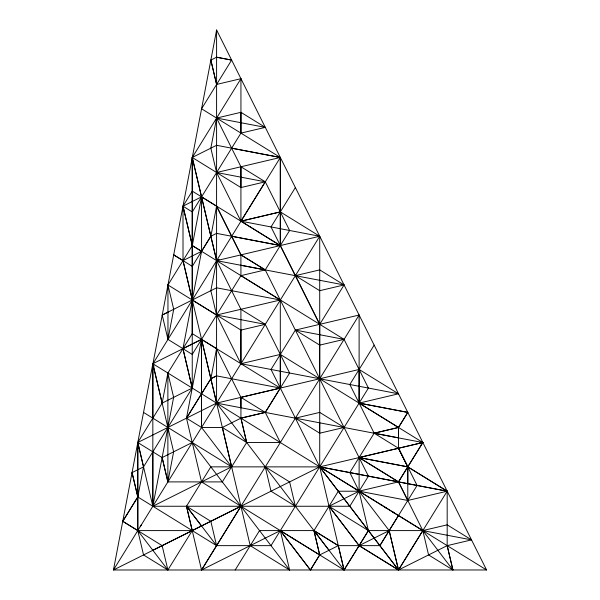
<?xml version="1.0" encoding="UTF-8"?>
<svg xmlns="http://www.w3.org/2000/svg" width="600" height="600" viewBox="0 0 600 600"><rect width="100%" height="100%" fill="white"/><g stroke="black" fill="none" stroke-linecap="round" stroke-linejoin="round"><path stroke-width="0.9" d="M218.257 402.27L137.782 442.507L137.797 530.595L143.542 554.94L167.887 569.985L192.248 530.61L113.453 569.985L152.835 363.72L201.54 339.368L280.32 388.065L265.275 412.41L240.93 418.155L222.337 427.463L231.638 466.845L152.843 506.25L137.782 442.507L162.135 403.11L167.887 373.02L192.24 333.615L192.285 157.485L216.6 30L486.562 569.97L113.453 569.985L319.725 236.25L280.312 211.89L265.29 181.808L240.93 166.77L216.593 118.065L240.938 112.32L265.282 127.365L240.938 133.118L192.27 211.935L182.993 206.175L192.285 191.13L280.32 245.542L319.718 324.322L319.718 466.853L344.04 569.993L201.532 481.905L186.48 418.162L192.225 388.065L162.135 403.11L152.835 363.72L486.562 569.97M152.835 451.808L152.828 506.25L349.808 506.257L359.077 491.22L389.168 530.595L398.49 569.977L447.18 491.19L407.798 466.86L359.13 457.56L359.108 491.16L319.725 466.808L447.18 491.205L447.18 545.632L452.918 569.977L428.572 554.933L422.827 530.595L368.385 530.602M231.6 466.86L201.532 427.463L201.532 339.375L192.24 333.615M338.28 491.228L359.07 491.22L368.392 530.602L344.055 569.977L216.577 403.125L216.6 30M222.322 427.463L201.532 427.463L186.472 418.17L210.847 378.757L216.548 375.87L231.585 378.75L216.562 348.66L201.525 339.36L192.255 388.058L182.94 348.66L201.54 339.36L216.6 403.103L359.115 369.465L359.115 403.11L398.498 393.81L240.93 363.72L240.907 330.075L167.94 284.955M295.32 275.647L280.282 245.565L240.938 221.175L265.282 181.808L240.93 187.56L240.93 166.77L240.923 221.205L216.577 172.515L210.833 148.17L216.593 118.065L265.282 127.365M192.225 388.065L143.535 466.853L137.797 496.957L122.76 521.287L162.142 545.64L167.887 569.985L137.797 530.595L137.79 442.522L162.135 457.553L167.88 481.897L222.322 481.905L246.675 442.507L240.93 418.17L240.93 397.365L265.282 412.418L280.32 442.5L246.675 442.515L222.337 427.47M398.46 515.55L389.168 530.595L359.108 545.632L398.49 569.977L319.673 466.89L210.825 466.853L186.48 506.25L201.525 569.985L280.312 530.602L310.403 569.985L319.695 554.94L338.295 545.648L379.89 545.64L398.46 515.55L359.115 491.145L398.498 481.89L422.842 442.515L280.32 354.42L240.93 363.72L240.915 309.285L216.593 260.595L192.248 157.507L240.938 78.683L216.593 84.435L210.847 60.09L216.6 57.218L231.638 60.09L201.57 108.78L280.32 157.462L280.312 245.542L216.577 233.377L210.833 236.25L192.285 266.362L173.722 254.858M240.938 78.683L240.938 133.118L240.938 112.32M231.645 236.235L280.32 245.542L280.343 157.477L231.63 148.17M319.718 433.2L295.373 418.155L319.718 412.403L344.07 427.455L319.725 433.207L319.718 422.805M319.702 378.757L319.725 236.25L240.938 221.175L280.32 211.897L295.358 187.545M359.115 403.088L407.798 412.403L398.498 427.447L407.798 412.403L359.115 403.11L359.115 315.03L201.54 570L240.907 506.243L152.843 550.29M359.093 403.118L398.498 427.455L398.505 437.857L374.16 433.2L349.815 384.51L374.16 345.12M447.18 491.205L407.798 466.86L359.123 457.582L398.505 481.89L407.79 500.475L447.18 491.205L319.733 466.86L398.498 448.283L407.79 466.875L407.79 500.475L359.115 491.168M192.285 157.485L152.94 363.735L280.343 157.477L216.577 145.297L192.24 157.462L192.248 388.058L182.947 348.668L201.577 251.31L201.562 196.905L192.24 157.462L240.923 187.56M167.97 339.39L173.708 309.3L167.947 284.955L167.97 339.39L162.21 315.053L167.955 312.173M167.88 481.897L173.632 451.808L152.843 363.72L152.835 506.243L173.632 397.365L167.88 373.013L167.88 481.897L162.135 457.56L192.233 442.507L289.612 569.993L280.32 530.602L319.695 554.94L310.403 569.985L280.32 530.602M186.48 418.155L210.847 378.757L216.562 348.66M173.715 254.865L183.023 260.61L201.577 251.31L210.877 236.28L216.585 206.153L201.555 196.853L182.993 206.175L183.023 260.61L192.3 300L216.57 315.03L265.252 324.337L240.907 330.082M398.475 569.985L397.237 567.51L398.482 569.977L379.89 545.64L389.168 530.595L398.475 569.985L447.173 545.64L471.518 539.888L447.18 524.835L422.835 530.588L398.475 569.985L359.108 545.632M167.993 284.955L192.292 245.565L182.993 206.183L192.285 245.572L201.577 251.31M167.895 339.36L192.24 354.413L240.93 275.647L265.245 269.903L289.612 230.49L280.312 211.89L271.02 226.942L280.305 245.535M122.775 521.295L137.812 496.95L132.06 472.605L137.805 469.725M319.74 324.33L344.07 284.94L319.725 269.895L295.38 275.64L319.718 324.337M235.178 569.993L259.522 530.602L313.965 530.588L338.295 545.64M359.108 315.03L295.38 330.082L271.02 369.465L319.718 466.853L368.4 530.602L344.077 569.963L338.325 545.632L313.965 530.595L319.702 554.94L313.957 530.602L338.325 491.213M421.327 443.655L422.842 442.515L398.498 448.275L417.097 485.445L398.49 515.513L422.82 530.565L398.498 481.875L422.835 442.537L216.593 403.118M219.105 259.327L216.6 260.58L210.84 290.678L216.57 315.015L240.892 363.72M162.21 315.045L216.585 287.805L280.305 300.007L368.415 476.153L359.108 491.168L349.815 472.56L374.153 433.2L398.505 427.455L398.505 448.245L374.16 433.207L398.498 427.455M210.803 378.743L216.548 375.87M137.79 469.74L143.542 466.868L137.797 442.515M122.76 521.287L137.797 530.595L192.225 530.595L319.71 466.86M420.368 443.745L422.835 442.537L420 442.522M359.07 491.22L329.025 506.25L359.115 545.625L329.025 506.265L368.4 530.602L379.89 545.64M280.32 157.462L216.577 172.515L265.275 181.808M319.657 236.272L216.585 260.64L344.07 284.94L319.718 290.692L295.38 275.64M216.57 315.03L280.305 299.993L280.32 388.065L240.93 397.357L231.63 378.765L280.312 388.065L280.32 354.42M240.938 418.155L265.282 412.41L289.62 373.013L265.275 324.322M359.1 457.545L422.85 442.493M240.938 221.175L280.327 211.905M216.6 57.218L231.638 60.09M471.525 539.88L422.835 530.588L452.918 569.977L447.173 545.64M240.915 254.88L265.245 269.91L280.275 299.97L240.93 275.647L240.923 265.252L265.245 269.903L240.915 254.888L240.915 265.275M359.115 369.465L398.505 393.81M240.915 309.293L265.252 324.337M359.123 457.567L398.498 481.912M369.405 497.528L367.822 496.537M372.562 499.485L374.115 500.513M381.998 505.32L380.43 504.345L381.938 505.32M386.707 508.23L385.14 507.263L386.678 508.275M394.56 513.09L392.993 512.115L394.545 513.112M355.118 488.775L356.7 489.75M143.535 412.41L231.615 466.853M210.833 521.303L186.495 506.25L192.233 530.595M289.612 569.993L250.222 545.648L183 260.603M249.57 226.515L251.145 227.49M322.868 468.75L325.222 470.205M355.147 488.715L356.73 489.697M292.192 537.93L293.775 538.905M313.957 530.602L329.002 550.298M201.532 525.945L186.495 506.25L216.585 545.64L271.013 545.648L368.415 388.065L344.07 339.375L192.292 245.58L201.562 196.89L216.638 260.625M397.252 567.502L398.49 569.977M154.087 366.225L152.835 363.72L152.835 418.155M398.498 448.275L407.79 466.875L407.798 483.675M210.855 60.09L216.6 84.435M210.833 521.295L216.585 545.64L137.797 496.95L132.06 472.597M240.93 418.17L246.675 442.515M240.93 397.373L240.938 407.768M201.548 339.368L201.517 427.455M141.21 525.075L140.235 526.65L141.195 525.067M344.062 339.382L319.718 345.12L295.38 330.082L344.062 339.382M361.493 492.638L359.91 491.655L361.493 492.615M289.612 481.905L265.267 466.86L271.013 491.205L295.365 506.257L289.62 481.905M240.945 254.835L216.577 206.16L240.938 254.835"/></g></svg>
